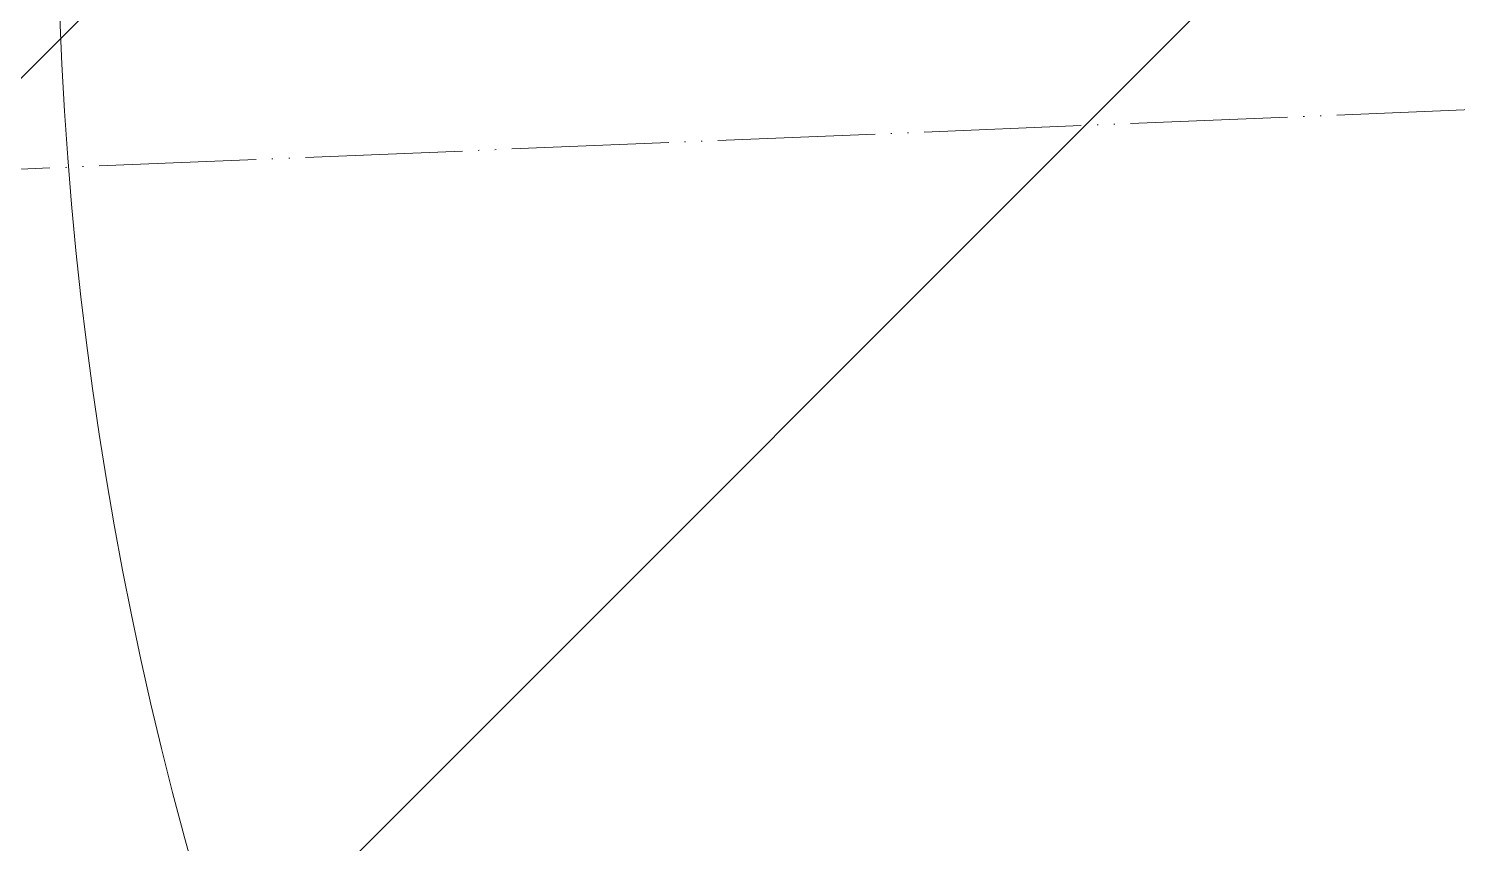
# Model space of a CAD drawing. Header units: millimetres. Extents: x -10474 to 67905, y -3824 to 44223.
# Drawn here: x 5372 to 5508.4, y 1798.1 to 1875.9 of the extents above; entities that cross this region are included whole.
import ezdxf

# ---------------------------------------------------------------- set-up
doc = ezdxf.new("R2010")
doc.units = ezdxf.units.MM
doc.linetypes.add('ADSK_Штрихпунктирная 2 точки_ш15 п1_5 п1_5 п1_5', pattern=[19.5, 15, -1.5, 0, -1.5, 0, -1.5])
doc.layers.add('Линии', color=7, linetype='Continuous', lineweight=9, true_color=0x00a600)
doc.layers.add('Марки помещений', color=7, linetype='Continuous', lineweight=20)
doc.layers.add('Потолки штриховка', color=7, linetype='Continuous', lineweight=9)

# ---------------------------------------------------------------- blocks, each defined once
blk = doc.blocks.new('ADSK_Марка_Помещение_ОдноЗначение - Номер-159740-План потолков 2-го этажа')
at = {"layer": 'Марки помещений'}
blk.add_circle((0, 0), 3.5, dxfattribs=at)

msp = doc.modelspace()

# ---------------------------------------------------------------- hatches: boundary and pattern name
at = {"layer": 'Потолки штриховка', "lineweight": 18, "true_color": 0x787878}
h = msp.add_hatch(dxfattribs=at)
h.set_pattern_fill('FP_49', color=8, style=0, pattern_type=2)
h.set_pattern_definition([(45, (0, 0), (-53.033, 53.033), [])])
h.paths.add_polyline_path([(5078.531, 1644.358), (7126.134, 1644.358), (7126.134, 1944.358), (5078.531, 1944.358), (5078.531, 1707.111)])

# ---------------------------------------------------------------- linework, layer by layer
at = {"layer": 'Линии', "color": 7, "linetype": 'ADSK_Штрихпунктирная 2 точки_ш15 п1_5 п1_5 п1_5'}
msp.add_line((64.272, 1644.358), (7364.272, 1944.358), dxfattribs=at)

# ---------------------------------------------------------------- block references
at = {"layer": 'Марки помещений', "xscale": 99.99999999999993, "yscale": 99.99999999999993, "zscale": 99.99999999999993}
msp.add_blockref('ADSK_Марка_Помещение_ОдноЗначение - Номер-159740-План потолков 2-го этажа', (5724.765, 1890.475), dxfattribs=at)

doc.saveas('drawing.dxf')
